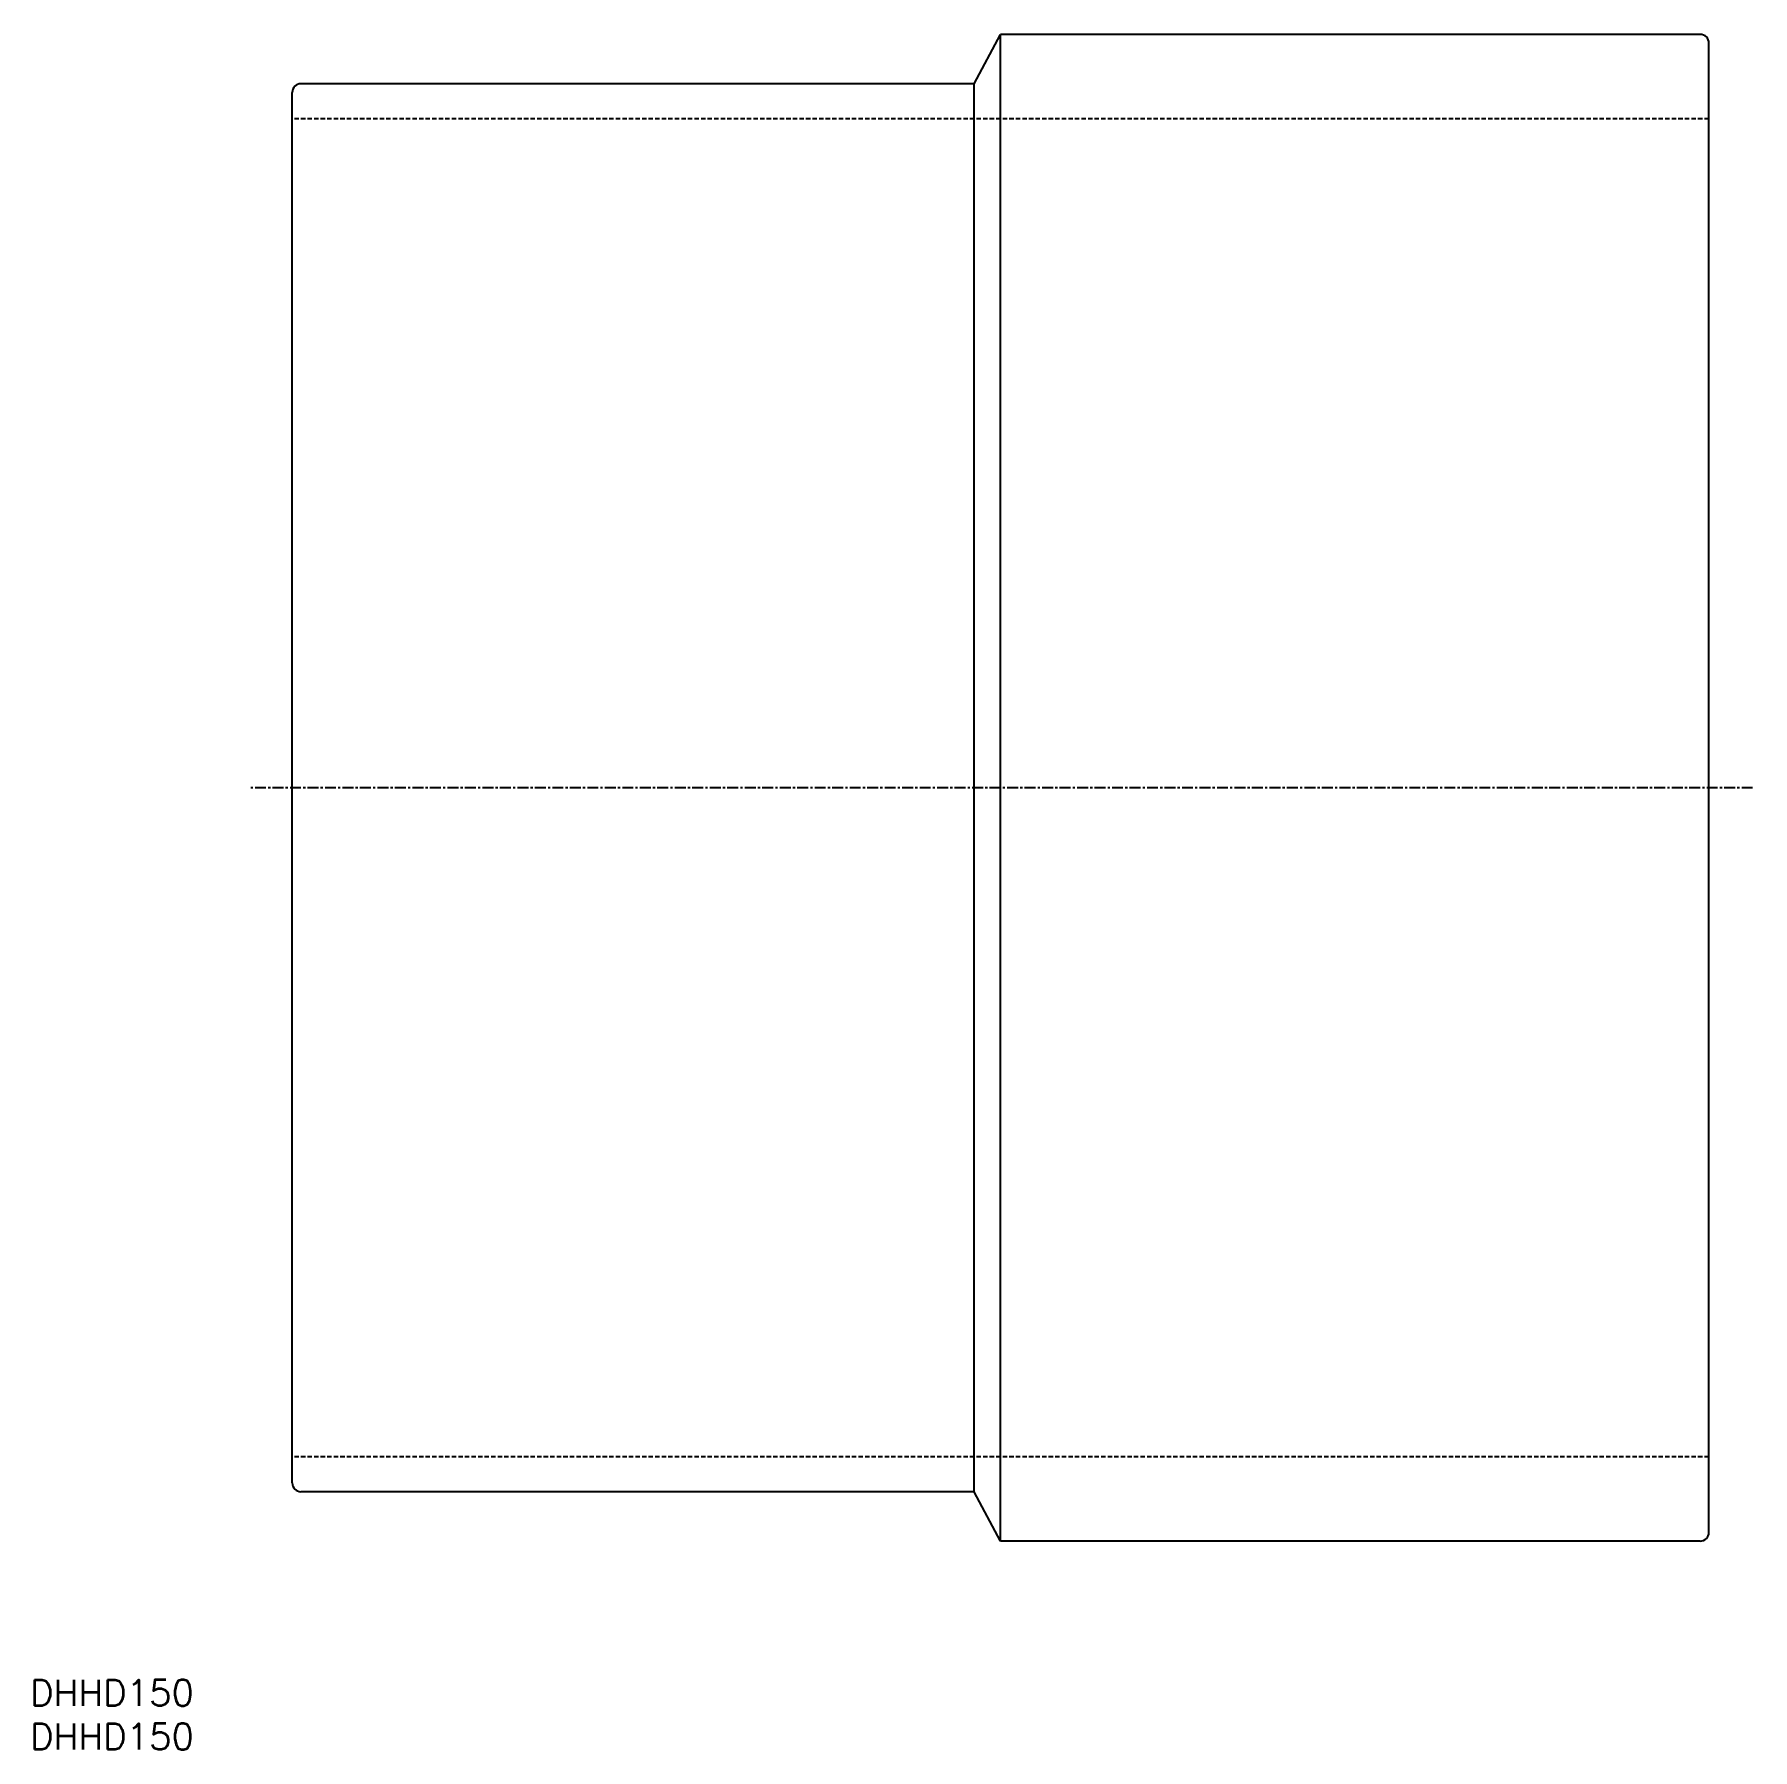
# Model space of a CAD drawing. Extents: x 1 to 197, y 0 to 196.
import ezdxf

# ---------------------------------------------------------------- set-up
doc = ezdxf.new("R2010")
doc.units = 0
doc.linetypes.add('CENTER', pattern=[2, 1.25, -0.25, 0.25, -0.25])
doc.linetypes.add('DASHED', pattern=[0.75, 0.5, -0.25])
doc.layers.get('0').update_dxf_attribs({"linetype": 'CONTINUOUS'})
doc.layers.add('CENTER', color=1, linetype='CENTER')
doc.styles.get("Standard").update_dxf_attribs({"font": 'txt.shx'})

# ---------------------------------------------------------------- blocks, each defined once
blk = doc.blocks.new('*U5')
at = {"color": 7, "linetype": 'CONTINUOUS'}
blk.add_text('DHHD150', height=3, dxfattribs=at).set_placement((0, 0))
blk = doc.blocks.new('*U6')
at = {"color": 7, "linetype": 'CONTINUOUS'}
blk.add_text('DHHD150', height=3, dxfattribs=at).set_placement((0, 5))

msp = doc.modelspace()

# ---------------------------------------------------------------- linework, layer by layer
at = {"color": 7, "linetype": 'CONTINUOUS'}
for p, q in [((108, 190.5), (111, 196.15)), ((191, 196.15), (111, 196.15)), ((111, 23.85), (111, 196.15)), ((192, 24.85), (192, 195.15)), ((30, 30.5), (30, 189.5)), ((108, 190.5), (31, 190.5)), ((108, 29.5), (108, 190.5)), ((108, 29.5), (31, 29.5)), ((111, 23.85), (108, 29.5)), ((191, 23.85), (111, 23.85))]:
    msp.add_line(p, q, dxfattribs=at)
at = {"color": 3, "linetype": 'DASHED'}
for p, q in [((192, 186.5), (30, 186.5)), ((192, 33.5), (30, 33.5))]:
    msp.add_line(p, q, dxfattribs=at)
at = {"color": 7, "linetype": 'CONTINUOUS'}
for centre, start, end in [((191, 195.15), 0, 90), ((31, 189.5), 90, 180), ((31, 30.5), 180, 270), ((191, 24.85), 270, 0)]:
    msp.add_arc(centre, 1, start, end, dxfattribs=at)
at = {"layer": 'CENTER', "color": 1, "linetype": 'CENTER'}
msp.add_line((197, 110), (25, 110), dxfattribs=at)

# ---------------------------------------------------------------- block references
at = {"color": 7, "linetype": 'CONTINUOUS'}
for name in ['*U6', '*U5']:
    msp.add_blockref(name, (0, 0), dxfattribs=at)

doc.saveas('drawing.dxf')
